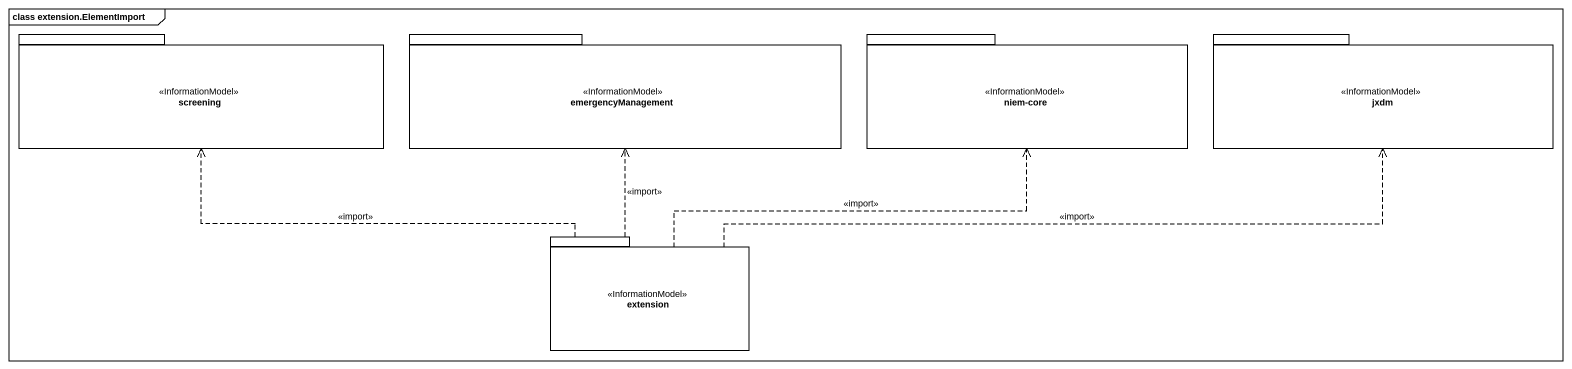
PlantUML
@startuml
mainframe class extension.ElementImport
package screening <<InformationModel>> {
}
package emergencyManagement <<InformationModel>> {
}
package "niem-core" as niem_core <<InformationModel>> {
}
package jxdm <<InformationModel>> {
}
package extension <<InformationModel>> {
}
extension .left.> screening : <<import>>
extension .up.> emergencyManagement : <<import>>
extension .right.> niem_core : <<import>>
extension .right.> jxdm : <<import>>
@enduml
